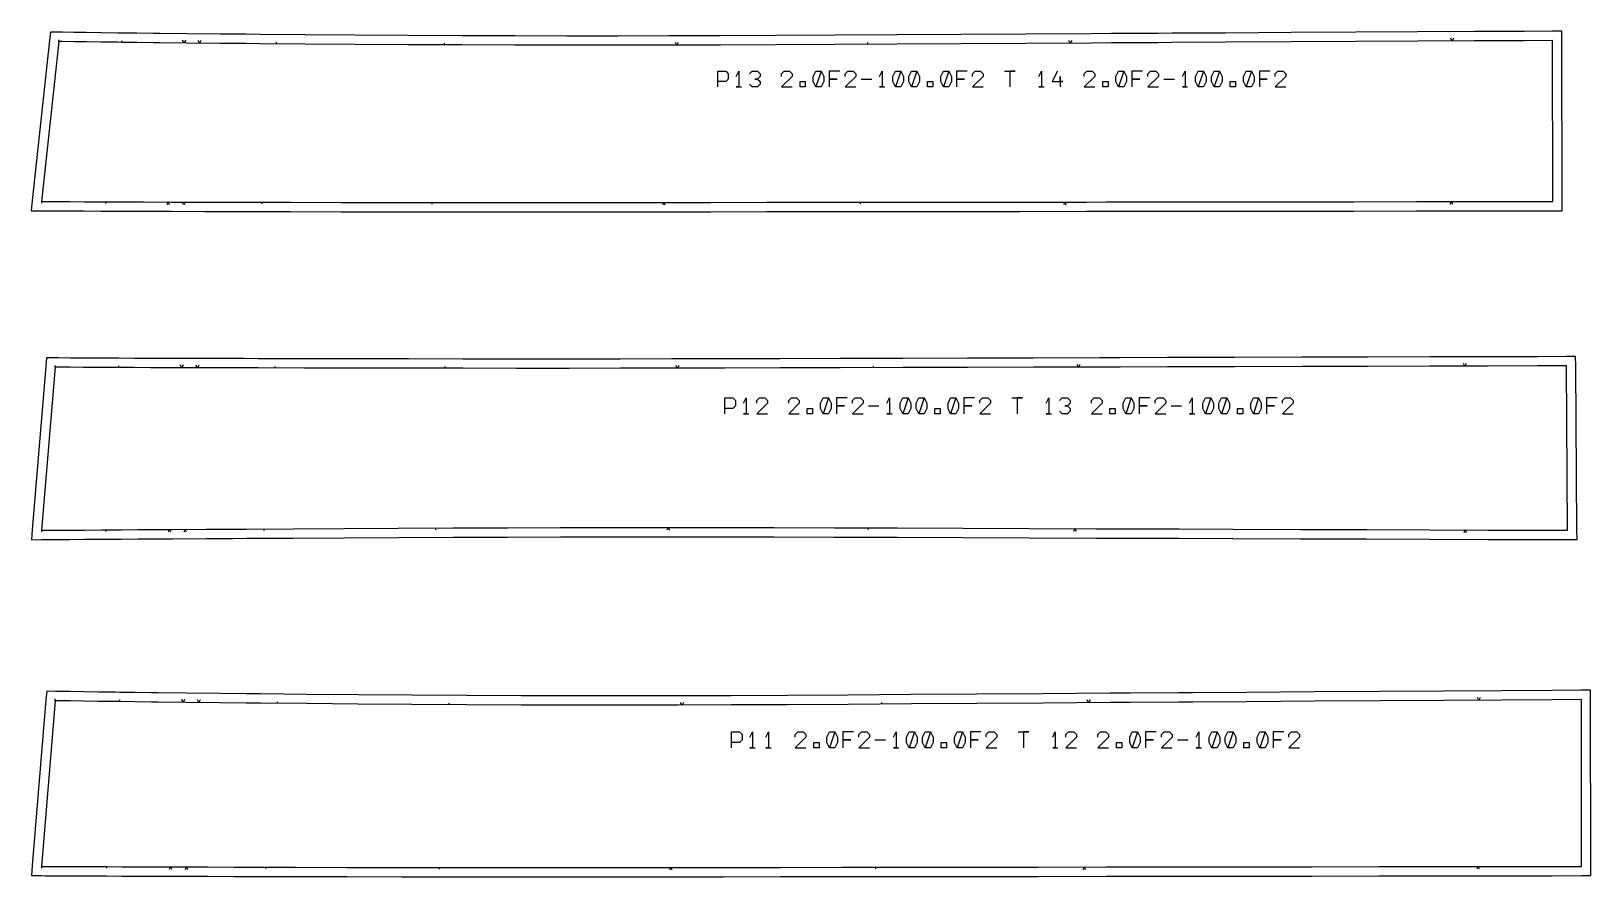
# Model space of a CAD drawing. Header units: metres. Extents: x -12 to 17699, y -154 to 17579.
# Drawn here: x 15973 to 17651, y 5727 to 6637 of the extents above; entities that cross this region are included whole.
import ezdxf

# ---------------------------------------------------------------- set-up
doc = ezdxf.new("R2010")
doc.units = ezdxf.units.M

msp = doc.modelspace()

# ---------------------------------------------------------------- linework, layer by layer
at = {"layer": 'Marge'}
for points in [[(15983.958, 6443.877), (15987.79, 6443.842), (16000.18, 6443.773), (16014.106, 6443.718), (16029.873, 6443.655), (16047.943, 6443.574), (16052.674, 6443.555), (16068.926, 6443.489), (16086.637, 6443.434), (16093.712, 6443.412), (16123.496, 6443.336), (16159.567, 6443.244), (16187.497, 6443.133), (16202.615, 6443.096), (16252.072, 6442.994), (16306.6, 6442.907), (16364.17, 6442.84), (16422.688, 6442.797), (16480.605, 6442.779), (16537.134, 6442.787), (16592.521, 6442.819), (16647.669, 6442.868), (16704.263, 6442.928), (16764.492, 6442.993), (16828.93, 6443.06), (16896.39, 6443.127), (16966.056, 6443.193), (17036.752, 6443.262), (17108.453, 6443.334), (17130.006, 6443.356), (17181.032, 6443.407), (17196.225, 6443.423), (17253.73, 6443.485), (17325.87, 6443.561), (17396.24, 6443.637), (17463.446, 6443.71), (17525.382, 6443.78), (17579.33, 6443.84), (17610.41, 6443.877), (17620.413, 6443.888), (17620.398, 6453.892), (17620.135, 6627.227), (17620.12, 6637.267), (17610.08, 6637.212), (17579.362, 6637.043), (17526.042, 6636.754), (17464.825, 6636.427), (17398.398, 6636.066), (17328.846, 6635.675), (17257.546, 6635.275), (17200.709, 6634.964), (17185.693, 6634.88), (17135.261, 6634.606), (17113.958, 6634.491), (17043.087, 6634.101), (16973.212, 6633.695), (16904.359, 6633.291), (16837.685, 6632.919), (16774.002, 6632.59), (16714.485, 6632.317), (16658.568, 6632.131), (16604.081, 6632.048), (16549.359, 6632.065), (16493.506, 6632.181), (16436.279, 6632.388), (16378.457, 6632.671), (16321.572, 6633.017), (16267.694, 6633.405), (16218.825, 6633.811), (16203.882, 6633.949), (16176.273, 6634.161), (16140.622, 6634.498), (16111.202, 6634.777), (16104.209, 6634.851), (16086.734, 6635.037), (16070.672, 6635.24), (16066.009, 6635.3), (16048.135, 6635.541), (16032.55, 6635.735), (16018.835, 6635.904), (16006.685, 6636.094), (16002.899, 6636.176), (15993.726, 6636.375), (15992.74, 6627.253), (15974.106, 6454.952), (15972.92, 6443.977)], [(15984.121, 6089.849), (15987.99, 6089.877), (16000.466, 6089.967), (16014.507, 6090.062), (16030.428, 6090.17), (16048.681, 6090.297), (16053.453, 6090.329), (16069.863, 6090.441), (16087.733, 6090.557), (16094.877, 6090.603), (16124.943, 6090.788), (16161.366, 6091.013), (16189.569, 6091.143), (16204.834, 6091.237), (16254.767, 6091.529), (16309.818, 6091.832), (16367.941, 6092.128), (16427.021, 6092.401), (16485.493, 6092.636), (16542.561, 6092.818), (16598.473, 6092.934), (16654.143, 6092.973), (16711.271, 6092.919), (16772.075, 6092.781), (16837.135, 6092.587), (16905.25, 6092.351), (16975.592, 6092.079), (17046.979, 6091.81), (17119.384, 6091.565), (17141.148, 6091.494), (17192.672, 6091.324), (17208.012, 6091.271), (17266.079, 6091.075), (17338.921, 6090.818), (17409.977, 6090.563), (17477.841, 6090.338), (17540.383, 6090.138), (17594.856, 6089.957), (17626.238, 6089.849), (17636.348, 6089.815), (17636.272, 6099.924), (17634.957, 6276.937), (17634.883, 6286.888), (17624.932, 6286.863), (17593.852, 6286.785), (17539.905, 6286.648), (17477.969, 6286.492), (17410.763, 6286.32), (17340.394, 6286.136), (17268.255, 6285.948), (17210.751, 6285.8), (17195.557, 6285.759), (17144.532, 6285.625), (17122.979, 6285.568), (17051.278, 6285.378), (16980.583, 6285.186), (16910.918, 6284.996), (16843.459, 6284.816), (16779.022, 6284.65), (16718.797, 6284.503), (16662.211, 6284.385), (16607.073, 6284.301), (16551.698, 6284.251), (16495.18, 6284.24), (16437.273, 6284.264), (16378.764, 6284.321), (16321.205, 6284.407), (16266.687, 6284.517), (16217.239, 6284.642), (16202.12, 6284.687), (16174.185, 6284.727), (16138.114, 6284.838), (16108.342, 6284.93), (16101.266, 6284.956), (16083.576, 6285.021), (16067.324, 6285.098), (16062.602, 6285.12), (16044.521, 6285.213), (16028.754, 6285.285), (16014.861, 6285.349), (16002.539, 6285.426), (15998.708, 6285.463), (15989.413, 6285.553), (15988.645, 6276.29), (15974.083, 6100.675), (15973.178, 6089.77)], [(15983.966, 5728.041), (15987.87, 5728.009), (16000.489, 5727.94), (16014.677, 5727.883), (16030.743, 5727.818), (16049.157, 5727.735), (16053.976, 5727.715), (16070.536, 5727.647), (16088.582, 5727.588), (16095.791, 5727.564), (16126.139, 5727.478), (16162.894, 5727.375), (16191.356, 5727.255), (16206.76, 5727.213), (16257.154, 5727.093), (16312.716, 5726.985), (16371.375, 5726.894), (16431.002, 5726.826), (16490.016, 5726.784), (16547.616, 5726.77), (16604.052, 5726.783), (16660.244, 5726.821), (16717.91, 5726.878), (16779.279, 5726.948), (16844.936, 5727.026), (16913.672, 5727.11), (16984.654, 5727.198), (17056.686, 5727.286), (17129.742, 5727.375), (17151.702, 5727.401), (17203.692, 5727.464), (17219.173, 5727.483), (17277.765, 5727.559), (17351.268, 5727.655), (17422.967, 5727.75), (17491.443, 5727.839), (17554.55, 5727.923), (17609.517, 5727.996), (17641.185, 5728.041), (17651.181, 5728.055), (17651.171, 5738.051), (17650.996, 5917.684), (17650.986, 5927.74), (17640.93, 5927.674), (17609.549, 5927.468), (17555.077, 5927.119), (17492.536, 5926.726), (17424.673, 5926.29), (17353.618, 5925.814), (17280.778, 5925.33), (17222.713, 5924.954), (17207.372, 5924.853), (17155.849, 5924.524), (17134.086, 5924.385), (17061.682, 5923.917), (16990.297, 5923.425), (16919.957, 5922.933), (16851.844, 5922.485), (16786.785, 5922.092), (16725.986, 5921.772), (16668.864, 5921.565), (16613.202, 5921.487), (16557.3, 5921.532), (16500.241, 5921.694), (16441.778, 5921.962), (16382.707, 5922.317), (16324.593, 5922.741), (16269.551, 5923.209), (16219.627, 5923.693), (16204.362, 5923.856), (16176.157, 5924.113), (16139.735, 5924.509), (16109.68, 5924.837), (16102.536, 5924.923), (16084.684, 5925.14), (16068.275, 5925.373), (16063.511, 5925.44), (16045.251, 5925.714), (16029.33, 5925.937), (16015.318, 5926.132), (16002.902, 5926.344), (15999.034, 5926.433), (15989.614, 5926.651), (15988.838, 5917.26), (15974.083, 5738.865), (15973.195, 5728.13)]]:
    msp.add_lwpolyline(points, close=True, dxfattribs=at)
at = {"layer": 'Patron'}
for points in [[(15984.048, 6453.876), (15987.88, 6453.842), (16000.236, 6453.773), (16014.146, 6453.718), (16029.913, 6453.655), (16047.988, 6453.574), (16052.714, 6453.555), (16068.966, 6453.489), (16086.667, 6453.434), (16093.743, 6453.412), (16123.521, 6453.336), (16159.592, 6453.243), (16187.537, 6453.133), (16202.64, 6453.096), (16252.093, 6452.994), (16306.616, 6452.907), (16364.181, 6452.84), (16422.695, 6452.797), (16480.608, 6452.779), (16537.132, 6452.787), (16592.515, 6452.819), (16647.66, 6452.868), (16704.252, 6452.928), (16764.481, 6452.993), (16828.919, 6453.06), (16896.38, 6453.127), (16966.046, 6453.193), (17036.742, 6453.262), (17108.443, 6453.334), (17129.996, 6453.356), (17181.021, 6453.407), (17196.215, 6453.423), (17253.72, 6453.485), (17325.86, 6453.561), (17396.229, 6453.637), (17463.435, 6453.71), (17525.371, 6453.78), (17579.318, 6453.84), (17610.398, 6453.877), (17610.135, 6627.212), (17579.416, 6627.043), (17526.096, 6626.754), (17464.879, 6626.428), (17398.454, 6626.067), (17328.903, 6625.675), (17257.601, 6625.275), (17200.765, 6624.964), (17185.748, 6624.881), (17135.315, 6624.607), (17114.013, 6624.491), (17043.145, 6624.101), (16973.271, 6623.695), (16904.414, 6623.291), (16837.737, 6622.919), (16774.048, 6622.59), (16714.518, 6622.317), (16658.583, 6622.131), (16604.078, 6622.048), (16549.339, 6622.065), (16493.47, 6622.181), (16436.23, 6622.388), (16378.396, 6622.671), (16321.5, 6623.018), (16267.61, 6623.405), (16218.733, 6623.812), (16203.806, 6623.95), (16176.178, 6624.162), (16140.527, 6624.498), (16111.095, 6624.777), (16104.102, 6624.852), (16086.607, 6625.038), (16070.545, 6625.241), (16065.874, 6625.3), (16048.01, 6625.541), (16032.427, 6625.735), (16018.679, 6625.906), (16006.468, 6626.096), (16002.682, 6626.178)], [(15984.048, 6099.849), (15987.918, 6099.877), (16000.394, 6099.967), (16014.439, 6100.062), (16030.36, 6100.17), (16048.612, 6100.296), (16053.384, 6100.329), (16069.795, 6100.441), (16087.668, 6100.556), (16094.813, 6100.603), (16124.882, 6100.788), (16161.305, 6101.013), (16189.523, 6101.143), (16204.773, 6101.236), (16254.708, 6101.529), (16309.763, 6101.832), (16367.89, 6102.128), (16426.975, 6102.401), (16485.453, 6102.636), (16542.529, 6102.818), (16598.452, 6102.934), (16654.136, 6102.973), (16711.281, 6102.919), (16772.098, 6102.78), (16837.165, 6102.587), (16905.285, 6102.351), (16975.631, 6102.079), (17047.017, 6101.81), (17119.417, 6101.565), (17141.181, 6101.493), (17192.705, 6101.324), (17208.047, 6101.271), (17266.112, 6101.075), (17338.957, 6100.817), (17410.013, 6100.563), (17477.875, 6100.338), (17540.415, 6100.138), (17594.889, 6099.957), (17626.273, 6099.849), (17624.957, 6276.863), (17593.877, 6276.785), (17539.93, 6276.648), (17477.994, 6276.492), (17410.789, 6276.32), (17340.42, 6276.136), (17268.281, 6275.948), (17210.777, 6275.8), (17195.584, 6275.759), (17144.558, 6275.625), (17123.006, 6275.568), (17051.305, 6275.378), (16980.61, 6275.186), (16910.945, 6274.996), (16843.484, 6274.816), (16779.047, 6274.65), (16718.818, 6274.503), (16662.226, 6274.385), (16607.082, 6274.301), (16551.7, 6274.251), (16495.176, 6274.24), (16437.263, 6274.264), (16378.749, 6274.321), (16321.185, 6274.407), (16266.662, 6274.517), (16217.209, 6274.642), (16202.106, 6274.687), (16174.155, 6274.727), (16138.083, 6274.838), (16108.305, 6274.93), (16101.23, 6274.956), (16083.528, 6275.021), (16067.277, 6275.098), (16062.55, 6275.12), (16044.475, 6275.213), (16028.708, 6275.286), (16014.798, 6275.349), (16002.442, 6275.426), (15998.611, 6275.463)], [(15984.048, 5738.041), (15987.953, 5738.008), (16000.543, 5737.94), (16014.717, 5737.883), (16030.783, 5737.818), (16049.202, 5737.735), (16054.017, 5737.715), (16070.578, 5737.647), (16088.615, 5737.588), (16095.824, 5737.564), (16126.167, 5737.478), (16162.923, 5737.375), (16191.398, 5737.255), (16206.787, 5737.213), (16257.178, 5737.093), (16312.735, 5736.985), (16371.391, 5736.894), (16431.014, 5736.826), (16490.023, 5736.784), (16547.618, 5736.77), (16604.049, 5736.783), (16660.237, 5736.821), (16717.9, 5736.878), (16779.267, 5736.948), (16844.924, 5737.026), (16913.66, 5737.11), (16984.642, 5737.198), (17056.674, 5737.286), (17129.73, 5737.375), (17151.69, 5737.401), (17203.68, 5737.464), (17219.161, 5737.483), (17277.752, 5737.559), (17351.255, 5737.655), (17422.954, 5737.75), (17491.43, 5737.839), (17554.537, 5737.923), (17609.504, 5737.996), (17641.171, 5738.041), (17640.996, 5917.674), (17609.613, 5917.468), (17555.14, 5917.119), (17492.6, 5916.726), (17424.74, 5916.29), (17353.685, 5915.814), (17280.842, 5915.33), (17222.778, 5914.954), (17207.436, 5914.853), (17155.913, 5914.525), (17134.151, 5914.386), (17061.751, 5913.917), (16990.367, 5913.425), (16920.023, 5912.933), (16851.904, 5912.486), (16786.838, 5912.092), (16726.022, 5911.772), (16668.877, 5911.565), (16613.194, 5911.487), (16557.271, 5911.532), (16500.195, 5911.695), (16441.718, 5911.963), (16382.633, 5912.317), (16324.508, 5912.742), (16269.454, 5913.209), (16219.52, 5913.694), (16204.271, 5913.856), (16176.048, 5914.113), (16139.626, 5914.51), (16109.559, 5914.837), (16102.415, 5914.924), (16084.542, 5915.141), (16068.133, 5915.374), (16063.361, 5915.441), (16045.111, 5915.715), (16029.191, 5915.938), (16015.147, 5916.133), (16002.672, 5916.347), (15998.804, 5916.436)]]:
    msp.add_lwpolyline(points, close=True, dxfattribs=at)
at = {"layer": 'Repers points'}
for p, q in [((16002.682, 6626.178), (16002.721, 6627.978)), ((16070.542, 6625.241), (16070.565, 6627.041)), ((16236.92, 6623.661), (16236.935, 6625.461)), ((16417.643, 6622.479), (16417.652, 6624.279)), ((16873.144, 6623.117), (16873.134, 6624.917)), ((15984.048, 6453.876), (15984.032, 6452.076)), ((16052.716, 6453.555), (16052.708, 6451.755)), ((16221.064, 6453.058), (16221.06, 6451.258)), ((16403.923, 6452.81), (16403.922, 6451.01)), ((16864.802, 6453.095), (16864.804, 6451.295)), ((15998.611, 6275.463), (15998.628, 6277.263)), ((16067.278, 6275.098), (16067.286, 6276.898)), ((16879.363, 6274.912), (16879.359, 6276.712)), ((16235.626, 6274.596), (16235.631, 6276.396)), ((16418.485, 6274.282), (16418.487, 6276.082)), ((15984.048, 6099.849), (15984.062, 6098.049)), ((16053.388, 6100.329), (16053.4, 6098.529)), ((16223.383, 6101.345), (16223.394, 6099.545)), ((16408.031, 6102.313), (16408.04, 6100.513)), ((16873.425, 6102.461), (16873.418, 6100.661)), ((15998.804, 5916.436), (15998.845, 5918.236)), ((16068.136, 5915.373), (16068.162, 5917.173)), ((16238.124, 5913.513), (16238.142, 5915.313)), ((16422.77, 5912.076), (16422.78, 5913.876)), ((16888.16, 5912.724), (16888.148, 5914.524)), ((15984.048, 5738.041), (15984.034, 5736.241)), ((16054.023, 5737.715), (16054.016, 5735.915)), ((16225.575, 5737.168), (16225.571, 5735.368)), ((16411.912, 5736.848), (16411.91, 5735.048)), ((16881.541, 5737.071), (16881.543, 5735.271))]:
    msp.add_line(p, q, dxfattribs=at)
at = {"layer": 'Repers suspente'}
for p, q in [((17502.012, 6626.626), (17500.496, 6629.618)), ((17503.496, 6629.634), (17502.012, 6626.626)), ((16137.364, 6624.528), (16135.892, 6627.543)), ((16138.892, 6627.514), (16137.364, 6624.528)), ((16153.978, 6624.371), (16152.506, 6627.385)), ((16155.506, 6627.357), (16153.978, 6624.371)), ((16667.667, 6622.161), (16666.157, 6625.156)), ((16669.157, 6625.166), (16667.667, 6622.161)), ((17091.083, 6624.365), (17089.567, 6627.356)), ((17092.567, 6627.373), (17091.083, 6624.365)), ((16120.329, 6453.344), (16118.822, 6450.348)), ((16121.822, 6450.34), (16120.329, 6453.344)), ((16137.14, 6453.301), (16135.632, 6450.305)), ((16138.632, 6450.297), (16137.14, 6453.301)), ((16653.613, 6452.874), (16652.116, 6449.873)), ((16655.116, 6449.876), (16653.613, 6452.874)), ((17085.316, 6453.311), (17083.819, 6450.309)), ((17086.819, 6450.312), (17085.316, 6453.311)), ((17501.1, 6453.752), (17499.603, 6450.751)), ((17502.603, 6450.754), (17501.1, 6453.752)), ((16134.892, 6274.848), (16133.401, 6277.853)), ((16136.401, 6277.844), (16134.892, 6274.848)), ((16151.702, 6274.796), (16150.211, 6277.801)), ((16153.211, 6277.792), (16151.702, 6274.796)), ((16668.175, 6274.397), (16666.668, 6277.394)), ((16669.668, 6277.401), (16668.175, 6274.397)), ((17099.877, 6275.507), (17098.369, 6278.503)), ((17101.369, 6278.511), (17099.877, 6275.507)), ((17515.659, 6276.587), (17514.152, 6279.583)), ((17517.152, 6279.591), (17515.659, 6276.587)), ((16121.663, 6100.768), (16120.181, 6097.759)), ((16123.181, 6097.778), (16121.663, 6100.768)), ((16138.638, 6100.873), (16137.157, 6097.864)), ((16140.156, 6097.882), (16138.638, 6100.873)), ((16658.508, 6102.969), (16657.005, 6099.97)), ((16660.005, 6099.967), (16658.508, 6102.969)), ((17096.098, 6101.644), (17094.588, 6098.649)), ((17097.588, 6098.639), (17096.098, 6101.644)), ((17515.953, 6100.216), (17514.444, 6097.221)), ((17517.444, 6097.211), (17515.953, 6100.216)), ((16136.408, 5914.545), (16134.94, 5917.561)), ((16137.94, 5917.528), (16136.408, 5914.545)), ((16153.382, 5914.36), (16151.915, 5917.376)), ((16154.915, 5917.343), (16153.382, 5914.36)), ((16673.246, 5911.581), (16671.735, 5914.575)), ((16674.735, 5914.586), (16673.246, 5911.581)), ((17110.83, 5914.235), (17109.31, 5917.225)), ((17112.31, 5917.244), (17110.83, 5914.235)), ((17530.679, 5916.965), (17529.16, 5919.956)), ((17532.16, 5919.975), (17530.679, 5916.965)), ((16122.924, 5737.487), (16121.415, 5734.492)), ((16124.415, 5734.483), (16122.924, 5737.487)), ((16140.054, 5737.439), (16138.546, 5734.443)), ((16141.546, 5734.435), (16140.054, 5737.439)), ((16661.324, 5736.822), (16659.827, 5733.82)), ((16662.827, 5733.823), (16661.324, 5736.822)), ((17106.236, 5737.346), (17104.74, 5734.344)), ((17107.74, 5734.348), (17106.236, 5737.346)), ((17529.905, 5737.89), (17528.409, 5734.888)), ((17531.409, 5734.892), (17529.905, 5737.89))]:
    msp.add_line(p, q, dxfattribs=at)
at = {"layer": 'Text'}
for p, q in [((16711.654, 6577.19), (16711.654, 6594.333)), ((16711.654, 6594.333), (16720.226, 6594.333)), ((16720.226, 6582.904), (16711.654, 6582.904)), ((16720.226, 6594.333), (16723.083, 6591.476)), ((16723.083, 6585.761), (16720.226, 6582.904)), ((16723.083, 6591.476), (16723.083, 6585.761)), ((16731.654, 6588.618), (16734.511, 6594.333)), ((16734.511, 6594.333), (16734.511, 6577.19)), ((16745.94, 6591.476), (16748.797, 6594.333)), ((16748.797, 6577.19), (16745.94, 6580.047)), ((16748.797, 6594.333), (16754.511, 6594.333)), ((16754.511, 6585.761), (16751.654, 6585.761)), ((16751.654, 6585.761), (16754.511, 6585.761)), ((16754.511, 6594.333), (16757.369, 6591.476)), ((16757.369, 6588.618), (16754.511, 6585.761)), ((16754.511, 6585.761), (16757.369, 6582.904)), ((16757.369, 6580.047), (16754.511, 6577.19)), ((16757.369, 6591.476), (16757.369, 6588.618)), ((16757.369, 6582.904), (16757.369, 6580.047)), ((16780.226, 6591.476), (16783.083, 6594.333)), ((16780.226, 6588.618), (16780.226, 6591.476)), ((16791.654, 6588.618), (16780.226, 6577.19)), ((16783.083, 6594.333), (16788.797, 6594.333)), ((16788.797, 6594.333), (16791.654, 6591.476)), ((16791.654, 6591.476), (16791.654, 6588.618)), ((16800.226, 6582.904), (16805.94, 6582.904)), ((16800.226, 6577.19), (16800.226, 6582.904)), ((16805.94, 6582.904), (16805.94, 6577.19)), ((16814.511, 6588.618), (16817.369, 6594.333)), ((16814.511, 6582.904), (16814.511, 6588.618)), ((16817.369, 6577.19), (16814.511, 6582.904)), ((16817.369, 6594.333), (16823.083, 6594.333)), ((16823.083, 6594.333), (16817.369, 6577.19)), ((16823.083, 6594.333), (16825.94, 6588.618)), ((16825.94, 6582.904), (16823.083, 6577.19)), ((16825.94, 6588.618), (16825.94, 6582.904)), ((16843.083, 6594.333), (16831.654, 6594.333)), ((16831.654, 6594.333), (16831.654, 6585.761)), ((16831.654, 6585.761), (16840.226, 6585.761)), ((16840.226, 6585.761), (16831.654, 6585.761)), ((16831.654, 6585.761), (16831.654, 6577.19)), ((16848.797, 6591.476), (16851.654, 6594.333)), ((16848.797, 6588.618), (16848.797, 6591.476)), ((16860.226, 6588.618), (16848.797, 6577.19)), ((16851.654, 6594.333), (16857.369, 6594.333)), ((16857.369, 6594.333), (16860.226, 6591.476)), ((16860.226, 6591.476), (16860.226, 6588.618)), ((16865.94, 6585.761), (16877.369, 6585.761)), ((16885.94, 6588.618), (16888.797, 6594.333)), ((16888.797, 6594.333), (16888.797, 6577.19)), ((16900.226, 6588.618), (16903.083, 6594.333)), ((16900.226, 6582.904), (16900.226, 6588.618)), ((16903.083, 6577.19), (16900.226, 6582.904)), ((16903.083, 6594.333), (16908.797, 6594.333)), ((16908.797, 6594.333), (16903.083, 6577.19)), ((16908.797, 6594.333), (16911.654, 6588.618)), ((16911.654, 6582.904), (16908.797, 6577.19)), ((16911.654, 6588.618), (16911.654, 6582.904)), ((16917.369, 6588.618), (16920.226, 6594.333)), ((16917.369, 6582.904), (16917.369, 6588.618)), ((16920.226, 6577.19), (16917.369, 6582.904)), ((16920.226, 6594.333), (16925.94, 6594.333)), ((16925.94, 6594.333), (16920.226, 6577.19)), ((16925.94, 6594.333), (16928.797, 6588.618)), ((16928.797, 6582.904), (16925.94, 6577.19)), ((16928.797, 6588.618), (16928.797, 6582.904)), ((16937.369, 6582.904), (16943.083, 6582.904)), ((16937.369, 6577.19), (16937.369, 6582.904)), ((16943.083, 6582.904), (16943.083, 6577.19)), ((16951.654, 6588.618), (16954.511, 6594.333)), ((16951.654, 6582.904), (16951.654, 6588.618)), ((16954.511, 6577.19), (16951.654, 6582.904)), ((16954.511, 6594.333), (16960.226, 6594.333)), ((16960.226, 6594.333), (16954.511, 6577.19)), ((16960.226, 6594.333), (16963.083, 6588.618)), ((16963.083, 6582.904), (16960.226, 6577.19)), ((16963.083, 6588.618), (16963.083, 6582.904)), ((16980.226, 6594.333), (16968.797, 6594.333)), ((16968.797, 6594.333), (16968.797, 6585.761)), ((16968.797, 6585.761), (16977.369, 6585.761)), ((16977.369, 6585.761), (16968.797, 6585.761)), ((16968.797, 6585.761), (16968.797, 6577.19)), ((16985.94, 6591.476), (16988.797, 6594.333)), ((16985.94, 6588.618), (16985.94, 6591.476)), ((16997.369, 6588.618), (16985.94, 6577.19)), ((16988.797, 6594.333), (16994.511, 6594.333)), ((16994.511, 6594.333), (16997.369, 6591.476)), ((16997.369, 6591.476), (16997.369, 6588.618)), ((17020.226, 6594.333), (17031.654, 6594.333)), ((17031.654, 6594.333), (17025.94, 6594.333)), ((17025.94, 6594.333), (17025.94, 6577.19)), ((17057.369, 6588.618), (17060.226, 6594.333)), ((17060.226, 6594.333), (17060.226, 6577.19)), ((17077.369, 6594.333), (17071.654, 6582.904)), ((17071.654, 6582.904), (17083.083, 6582.904)), ((17080.226, 6582.904), (17080.226, 6588.618)), ((17080.226, 6588.618), (17080.226, 6577.19)), ((17083.083, 6582.904), (17080.226, 6582.904)), ((17105.94, 6591.476), (17108.797, 6594.333)), ((17105.94, 6588.618), (17105.94, 6591.476)), ((17117.369, 6588.618), (17105.94, 6577.19)), ((17108.797, 6594.333), (17114.511, 6594.333)), ((17114.511, 6594.333), (17117.369, 6591.476)), ((17117.369, 6591.476), (17117.369, 6588.618)), ((17125.94, 6582.904), (17131.654, 6582.904)), ((17125.94, 6577.19), (17125.94, 6582.904)), ((17131.654, 6582.904), (17131.654, 6577.19)), ((17140.226, 6588.618), (17143.083, 6594.333)), ((17140.226, 6582.904), (17140.226, 6588.618)), ((17143.083, 6577.19), (17140.226, 6582.904)), ((17143.083, 6594.333), (17148.797, 6594.333)), ((17148.797, 6594.333), (17143.083, 6577.19)), ((17148.797, 6594.333), (17151.654, 6588.618)), ((17151.654, 6582.904), (17148.797, 6577.19)), ((17151.654, 6588.618), (17151.654, 6582.904)), ((17168.797, 6594.333), (17157.369, 6594.333)), ((17157.369, 6594.333), (17157.369, 6585.761)), ((17157.369, 6585.761), (17165.94, 6585.761)), ((17165.94, 6585.761), (17157.369, 6585.761)), ((17157.369, 6585.761), (17157.369, 6577.19)), ((17174.511, 6591.476), (17177.369, 6594.333)), ((17174.511, 6588.618), (17174.511, 6591.476)), ((17185.94, 6588.618), (17174.511, 6577.19)), ((17177.369, 6594.333), (17183.083, 6594.333)), ((17183.083, 6594.333), (17185.94, 6591.476)), ((17185.94, 6591.476), (17185.94, 6588.618)), ((17191.654, 6585.761), (17203.083, 6585.761)), ((17211.654, 6588.618), (17214.511, 6594.333)), ((17214.511, 6594.333), (17214.511, 6577.19)), ((17225.94, 6588.618), (17228.797, 6594.333)), ((17225.94, 6582.904), (17225.94, 6588.618)), ((17228.797, 6577.19), (17225.94, 6582.904)), ((17228.797, 6594.333), (17234.511, 6594.333)), ((17234.511, 6594.333), (17228.797, 6577.19)), ((17234.511, 6594.333), (17237.369, 6588.618)), ((17237.369, 6582.904), (17234.511, 6577.19)), ((17237.369, 6588.618), (17237.369, 6582.904)), ((17243.083, 6588.618), (17245.94, 6594.333)), ((17243.083, 6582.904), (17243.083, 6588.618)), ((17245.94, 6577.19), (17243.083, 6582.904)), ((17245.94, 6594.333), (17251.654, 6594.333)), ((17251.654, 6594.333), (17245.94, 6577.19)), ((17251.654, 6594.333), (17254.511, 6588.618)), ((17254.511, 6582.904), (17251.654, 6577.19)), ((17254.511, 6588.618), (17254.511, 6582.904)), ((17263.083, 6582.904), (17268.797, 6582.904)), ((17263.083, 6577.19), (17263.083, 6582.904)), ((17268.797, 6582.904), (17268.797, 6577.19)), ((17277.369, 6588.618), (17280.226, 6594.333)), ((17277.369, 6582.904), (17277.369, 6588.618)), ((17280.226, 6577.19), (17277.369, 6582.904)), ((17280.226, 6594.333), (17285.94, 6594.333)), ((17285.94, 6594.333), (17280.226, 6577.19)), ((17285.94, 6594.333), (17288.797, 6588.618)), ((17288.797, 6582.904), (17285.94, 6577.19)), ((17288.797, 6588.618), (17288.797, 6582.904)), ((17305.94, 6594.333), (17294.511, 6594.333)), ((17294.511, 6594.333), (17294.511, 6585.761)), ((17294.511, 6585.761), (17303.083, 6585.761)), ((17303.083, 6585.761), (17294.511, 6585.761)), ((17294.511, 6585.761), (17294.511, 6577.19)), ((17311.654, 6591.476), (17314.511, 6594.333)), ((17311.654, 6588.618), (17311.654, 6591.476)), ((17323.083, 6588.618), (17311.654, 6577.19)), ((17314.511, 6594.333), (17320.226, 6594.333)), ((17320.226, 6594.333), (17323.083, 6591.476)), ((17323.083, 6591.476), (17323.083, 6588.618)), ((16734.511, 6577.19), (16731.654, 6577.19)), ((16731.654, 6577.19), (16737.369, 6577.19)), ((16754.511, 6577.19), (16748.797, 6577.19)), ((16780.226, 6577.19), (16791.654, 6577.19)), ((16805.94, 6577.19), (16800.226, 6577.19)), ((16823.083, 6577.19), (16817.369, 6577.19)), ((16848.797, 6577.19), (16860.226, 6577.19)), ((16888.797, 6577.19), (16885.94, 6577.19)), ((16885.94, 6577.19), (16891.654, 6577.19)), ((16908.797, 6577.19), (16903.083, 6577.19)), ((16925.94, 6577.19), (16920.226, 6577.19)), ((16943.083, 6577.19), (16937.369, 6577.19)), ((16960.226, 6577.19), (16954.511, 6577.19)), ((16985.94, 6577.19), (16997.369, 6577.19)), ((17060.226, 6577.19), (17057.369, 6577.19)), ((17057.369, 6577.19), (17063.083, 6577.19)), ((17105.94, 6577.19), (17117.369, 6577.19)), ((17131.654, 6577.19), (17125.94, 6577.19)), ((17148.797, 6577.19), (17143.083, 6577.19)), ((17174.511, 6577.19), (17185.94, 6577.19)), ((17214.511, 6577.19), (17211.654, 6577.19)), ((17211.654, 6577.19), (17217.369, 6577.19)), ((17234.511, 6577.19), (17228.797, 6577.19)), ((17251.654, 6577.19), (17245.94, 6577.19)), ((17268.797, 6577.19), (17263.083, 6577.19)), ((17285.94, 6577.19), (17280.226, 6577.19)), ((17311.654, 6577.19), (17323.083, 6577.19)), ((16719.477, 6225.426), (16719.477, 6242.569)), ((16719.477, 6242.569), (16728.048, 6242.569)), ((16728.048, 6231.141), (16719.477, 6231.141)), ((16728.048, 6242.569), (16730.905, 6239.712)), ((16730.905, 6233.998), (16728.048, 6231.141)), ((16730.905, 6239.712), (16730.905, 6233.998)), ((16739.477, 6236.855), (16742.334, 6242.569)), ((16742.334, 6242.569), (16742.334, 6225.426)), ((16753.763, 6239.712), (16756.62, 6242.569)), ((16753.763, 6236.855), (16753.763, 6239.712)), ((16765.191, 6236.855), (16753.763, 6225.426)), ((16756.62, 6242.569), (16762.334, 6242.569)), ((16762.334, 6242.569), (16765.191, 6239.712)), ((16765.191, 6239.712), (16765.191, 6236.855)), ((16788.048, 6239.712), (16790.905, 6242.569)), ((16788.048, 6236.855), (16788.048, 6239.712)), ((16799.477, 6236.855), (16788.048, 6225.426)), ((16790.905, 6242.569), (16796.62, 6242.569)), ((16796.62, 6242.569), (16799.477, 6239.712)), ((16799.477, 6239.712), (16799.477, 6236.855)), ((16808.048, 6231.141), (16813.763, 6231.141)), ((16808.048, 6225.426), (16808.048, 6231.141)), ((16813.763, 6231.141), (16813.763, 6225.426)), ((16822.334, 6236.855), (16825.191, 6242.569)), ((16822.334, 6231.141), (16822.334, 6236.855)), ((16825.191, 6225.426), (16822.334, 6231.141)), ((16825.191, 6242.569), (16830.905, 6242.569)), ((16830.905, 6242.569), (16825.191, 6225.426)), ((16830.905, 6242.569), (16833.763, 6236.855)), ((16833.763, 6231.141), (16830.905, 6225.426)), ((16833.763, 6236.855), (16833.763, 6231.141)), ((16850.905, 6242.569), (16839.477, 6242.569)), ((16839.477, 6242.569), (16839.477, 6233.998)), ((16839.477, 6233.998), (16848.048, 6233.998)), ((16848.048, 6233.998), (16839.477, 6233.998)), ((16839.477, 6233.998), (16839.477, 6225.426)), ((16856.62, 6239.712), (16859.477, 6242.569)), ((16856.62, 6236.855), (16856.62, 6239.712)), ((16868.048, 6236.855), (16856.62, 6225.426)), ((16859.477, 6242.569), (16865.191, 6242.569)), ((16865.191, 6242.569), (16868.048, 6239.712)), ((16868.048, 6239.712), (16868.048, 6236.855)), ((16873.763, 6233.998), (16885.191, 6233.998)), ((16893.763, 6236.855), (16896.62, 6242.569)), ((16896.62, 6242.569), (16896.62, 6225.426)), ((16908.048, 6236.855), (16910.905, 6242.569)), ((16908.048, 6231.141), (16908.048, 6236.855)), ((16910.905, 6225.426), (16908.048, 6231.141)), ((16910.905, 6242.569), (16916.62, 6242.569)), ((16916.62, 6242.569), (16910.905, 6225.426)), ((16916.62, 6242.569), (16919.477, 6236.855)), ((16919.477, 6231.141), (16916.62, 6225.426)), ((16919.477, 6236.855), (16919.477, 6231.141)), ((16925.191, 6236.855), (16928.048, 6242.569)), ((16925.191, 6231.141), (16925.191, 6236.855)), ((16928.048, 6225.426), (16925.191, 6231.141)), ((16928.048, 6242.569), (16933.763, 6242.569)), ((16933.763, 6242.569), (16928.048, 6225.426)), ((16933.763, 6242.569), (16936.62, 6236.855)), ((16936.62, 6231.141), (16933.763, 6225.426)), ((16936.62, 6236.855), (16936.62, 6231.141)), ((16945.191, 6231.141), (16950.905, 6231.141)), ((16945.191, 6225.426), (16945.191, 6231.141)), ((16950.905, 6231.141), (16950.905, 6225.426)), ((16959.477, 6236.855), (16962.334, 6242.569)), ((16959.477, 6231.141), (16959.477, 6236.855)), ((16962.334, 6225.426), (16959.477, 6231.141)), ((16962.334, 6242.569), (16968.048, 6242.569)), ((16968.048, 6242.569), (16962.334, 6225.426)), ((16968.048, 6242.569), (16970.905, 6236.855)), ((16970.905, 6231.141), (16968.048, 6225.426)), ((16970.905, 6236.855), (16970.905, 6231.141)), ((16988.048, 6242.569), (16976.62, 6242.569)), ((16976.62, 6242.569), (16976.62, 6233.998)), ((16976.62, 6233.998), (16985.191, 6233.998)), ((16985.191, 6233.998), (16976.62, 6233.998)), ((16976.62, 6233.998), (16976.62, 6225.426)), ((16993.763, 6239.712), (16996.62, 6242.569)), ((16993.763, 6236.855), (16993.763, 6239.712)), ((17005.191, 6236.855), (16993.763, 6225.426)), ((16996.62, 6242.569), (17002.334, 6242.569)), ((17002.334, 6242.569), (17005.191, 6239.712)), ((17005.191, 6239.712), (17005.191, 6236.855)), ((17028.048, 6242.569), (17039.477, 6242.569)), ((17039.477, 6242.569), (17033.763, 6242.569)), ((17033.763, 6242.569), (17033.763, 6225.426)), ((17065.191, 6236.855), (17068.048, 6242.569)), ((17068.048, 6242.569), (17068.048, 6225.426)), ((17079.477, 6239.712), (17082.334, 6242.569)), ((17082.334, 6225.426), (17079.477, 6228.283)), ((17082.334, 6242.569), (17088.048, 6242.569)), ((17088.048, 6233.998), (17085.191, 6233.998)), ((17085.191, 6233.998), (17088.048, 6233.998)), ((17088.048, 6242.569), (17090.905, 6239.712)), ((17090.905, 6236.855), (17088.048, 6233.998)), ((17088.048, 6233.998), (17090.905, 6231.141)), ((17090.905, 6228.283), (17088.048, 6225.426)), ((17090.905, 6239.712), (17090.905, 6236.855)), ((17090.905, 6231.141), (17090.905, 6228.283)), ((17113.763, 6239.712), (17116.62, 6242.569)), ((17113.763, 6236.855), (17113.763, 6239.712)), ((17125.191, 6236.855), (17113.763, 6225.426)), ((17116.62, 6242.569), (17122.334, 6242.569)), ((17122.334, 6242.569), (17125.191, 6239.712)), ((17125.191, 6239.712), (17125.191, 6236.855)), ((17133.763, 6231.141), (17139.477, 6231.141)), ((17133.763, 6225.426), (17133.763, 6231.141)), ((17139.477, 6231.141), (17139.477, 6225.426)), ((17148.048, 6236.855), (17150.905, 6242.569)), ((17148.048, 6231.141), (17148.048, 6236.855)), ((17150.905, 6225.426), (17148.048, 6231.141)), ((17150.905, 6242.569), (17156.62, 6242.569)), ((17156.62, 6242.569), (17150.905, 6225.426)), ((17156.62, 6242.569), (17159.477, 6236.855)), ((17159.477, 6231.141), (17156.62, 6225.426)), ((17159.477, 6236.855), (17159.477, 6231.141)), ((17176.62, 6242.569), (17165.191, 6242.569)), ((17165.191, 6242.569), (17165.191, 6233.998)), ((17165.191, 6233.998), (17173.763, 6233.998)), ((17173.763, 6233.998), (17165.191, 6233.998)), ((17165.191, 6233.998), (17165.191, 6225.426)), ((17182.334, 6239.712), (17185.191, 6242.569)), ((17182.334, 6236.855), (17182.334, 6239.712)), ((17193.763, 6236.855), (17182.334, 6225.426)), ((17185.191, 6242.569), (17190.905, 6242.569)), ((17190.905, 6242.569), (17193.763, 6239.712)), ((17193.763, 6239.712), (17193.763, 6236.855)), ((17199.477, 6233.998), (17210.905, 6233.998)), ((17219.477, 6236.855), (17222.334, 6242.569)), ((17222.334, 6242.569), (17222.334, 6225.426)), ((17233.763, 6236.855), (17236.62, 6242.569)), ((17233.763, 6231.141), (17233.763, 6236.855)), ((17236.62, 6225.426), (17233.763, 6231.141)), ((17236.62, 6242.569), (17242.334, 6242.569)), ((17242.334, 6242.569), (17236.62, 6225.426)), ((17242.334, 6242.569), (17245.191, 6236.855)), ((17245.191, 6231.141), (17242.334, 6225.426)), ((17245.191, 6236.855), (17245.191, 6231.141)), ((17250.905, 6236.855), (17253.763, 6242.569)), ((17250.905, 6231.141), (17250.905, 6236.855)), ((17253.763, 6225.426), (17250.905, 6231.141)), ((17253.763, 6242.569), (17259.477, 6242.569)), ((17259.477, 6242.569), (17253.763, 6225.426)), ((17259.477, 6242.569), (17262.334, 6236.855)), ((17262.334, 6231.141), (17259.477, 6225.426)), ((17262.334, 6236.855), (17262.334, 6231.141)), ((17270.905, 6231.141), (17276.62, 6231.141)), ((17270.905, 6225.426), (17270.905, 6231.141)), ((17276.62, 6231.141), (17276.62, 6225.426)), ((17285.191, 6236.855), (17288.048, 6242.569)), ((17285.191, 6231.141), (17285.191, 6236.855)), ((17288.048, 6225.426), (17285.191, 6231.141)), ((17288.048, 6242.569), (17293.763, 6242.569)), ((17293.763, 6242.569), (17288.048, 6225.426)), ((17293.763, 6242.569), (17296.62, 6236.855)), ((17296.62, 6231.141), (17293.763, 6225.426)), ((17296.62, 6236.855), (17296.62, 6231.141)), ((17313.763, 6242.569), (17302.334, 6242.569)), ((17302.334, 6242.569), (17302.334, 6233.998)), ((17302.334, 6233.998), (17310.905, 6233.998)), ((17310.905, 6233.998), (17302.334, 6233.998)), ((17302.334, 6233.998), (17302.334, 6225.426)), ((17319.477, 6239.712), (17322.334, 6242.569)), ((17319.477, 6236.855), (17319.477, 6239.712)), ((17330.905, 6236.855), (17319.477, 6225.426)), ((17322.334, 6242.569), (17328.048, 6242.569)), ((17328.048, 6242.569), (17330.905, 6239.712)), ((17330.905, 6239.712), (17330.905, 6236.855)), ((16742.334, 6225.426), (16739.477, 6225.426)), ((16739.477, 6225.426), (16745.191, 6225.426)), ((16753.763, 6225.426), (16765.191, 6225.426)), ((16788.048, 6225.426), (16799.477, 6225.426)), ((16813.763, 6225.426), (16808.048, 6225.426)), ((16830.905, 6225.426), (16825.191, 6225.426)), ((16856.62, 6225.426), (16868.048, 6225.426)), ((16896.62, 6225.426), (16893.763, 6225.426)), ((16893.763, 6225.426), (16899.477, 6225.426)), ((16916.62, 6225.426), (16910.905, 6225.426)), ((16933.763, 6225.426), (16928.048, 6225.426)), ((16950.905, 6225.426), (16945.191, 6225.426)), ((16968.048, 6225.426), (16962.334, 6225.426)), ((16993.763, 6225.426), (17005.191, 6225.426)), ((17068.048, 6225.426), (17065.191, 6225.426)), ((17065.191, 6225.426), (17070.905, 6225.426)), ((17088.048, 6225.426), (17082.334, 6225.426)), ((17113.763, 6225.426), (17125.191, 6225.426)), ((17139.477, 6225.426), (17133.763, 6225.426)), ((17156.62, 6225.426), (17150.905, 6225.426)), ((17182.334, 6225.426), (17193.763, 6225.426)), ((17222.334, 6225.426), (17219.477, 6225.426)), ((17219.477, 6225.426), (17225.191, 6225.426)), ((17242.334, 6225.426), (17236.62, 6225.426)), ((17259.477, 6225.426), (17253.763, 6225.426)), ((17276.62, 6225.426), (17270.905, 6225.426)), ((17293.763, 6225.426), (17288.048, 6225.426)), ((17319.477, 6225.426), (17330.905, 6225.426)), ((16726.394, 5865.589), (16726.394, 5882.732)), ((16726.394, 5882.732), (16734.966, 5882.732)), ((16734.966, 5882.732), (16737.823, 5879.875)), ((16737.823, 5874.16), (16734.966, 5871.303)), ((16737.823, 5879.875), (16737.823, 5874.16)), ((16746.394, 5877.017), (16749.252, 5882.732)), ((16749.252, 5882.732), (16749.252, 5865.589)), ((16763.537, 5877.017), (16766.394, 5882.732)), ((16766.394, 5882.732), (16766.394, 5865.589)), ((16794.966, 5879.875), (16797.823, 5882.732)), ((16794.966, 5877.017), (16794.966, 5879.875)), ((16806.394, 5877.017), (16794.966, 5865.589)), ((16797.823, 5882.732), (16803.537, 5882.732)), ((16803.537, 5882.732), (16806.394, 5879.875)), ((16806.394, 5879.875), (16806.394, 5877.017)), ((16829.252, 5877.017), (16832.109, 5882.732)), ((16829.252, 5871.303), (16829.252, 5877.017)), ((16832.109, 5882.732), (16837.823, 5882.732)), ((16837.823, 5882.732), (16832.109, 5865.589)), ((16837.823, 5882.732), (16840.68, 5877.017)), ((16840.68, 5877.017), (16840.68, 5871.303)), ((16857.823, 5882.732), (16846.394, 5882.732)), ((16846.394, 5882.732), (16846.394, 5874.16)), ((16846.394, 5874.16), (16854.966, 5874.16)), ((16854.966, 5874.16), (16846.394, 5874.16)), ((16846.394, 5874.16), (16846.394, 5865.589)), ((16863.537, 5879.875), (16866.394, 5882.732)), ((16863.537, 5877.017), (16863.537, 5879.875)), ((16874.966, 5877.017), (16863.537, 5865.589)), ((16866.394, 5882.732), (16872.109, 5882.732)), ((16872.109, 5882.732), (16874.966, 5879.875)), ((16874.966, 5879.875), (16874.966, 5877.017)), ((16880.68, 5874.16), (16892.109, 5874.16)), ((16900.68, 5877.017), (16903.537, 5882.732)), ((16903.537, 5882.732), (16903.537, 5865.589)), ((16914.966, 5877.017), (16917.823, 5882.732)), ((16914.966, 5871.303), (16914.966, 5877.017)), ((16917.823, 5882.732), (16923.537, 5882.732)), ((16923.537, 5882.732), (16917.823, 5865.589)), ((16923.537, 5882.732), (16926.394, 5877.017)), ((16926.394, 5877.017), (16926.394, 5871.303)), ((16932.109, 5877.017), (16934.966, 5882.732)), ((16932.109, 5871.303), (16932.109, 5877.017)), ((16934.966, 5882.732), (16940.68, 5882.732)), ((16940.68, 5882.732), (16934.966, 5865.589)), ((16940.68, 5882.732), (16943.537, 5877.017)), ((16943.537, 5877.017), (16943.537, 5871.303)), ((16966.394, 5877.017), (16969.252, 5882.732)), ((16966.394, 5871.303), (16966.394, 5877.017)), ((16969.252, 5882.732), (16974.966, 5882.732)), ((16974.966, 5882.732), (16969.252, 5865.589)), ((16974.966, 5882.732), (16977.823, 5877.017)), ((16977.823, 5877.017), (16977.823, 5871.303)), ((16994.966, 5882.732), (16983.537, 5882.732)), ((16983.537, 5882.732), (16983.537, 5874.16)), ((16983.537, 5874.16), (16992.109, 5874.16)), ((16992.109, 5874.16), (16983.537, 5874.16)), ((16983.537, 5874.16), (16983.537, 5865.589)), ((17000.68, 5879.875), (17003.537, 5882.732)), ((17000.68, 5877.017), (17000.68, 5879.875)), ((17012.109, 5877.017), (17000.68, 5865.589)), ((17003.537, 5882.732), (17009.252, 5882.732)), ((17009.252, 5882.732), (17012.109, 5879.875)), ((17012.109, 5879.875), (17012.109, 5877.017)), ((17034.966, 5882.732), (17046.394, 5882.732)), ((17046.394, 5882.732), (17040.68, 5882.732)), ((17040.68, 5882.732), (17040.68, 5865.589)), ((17072.109, 5877.017), (17074.966, 5882.732)), ((17074.966, 5882.732), (17074.966, 5865.589)), ((17086.394, 5879.875), (17089.252, 5882.732)), ((17086.394, 5877.017), (17086.394, 5879.875)), ((17097.823, 5877.017), (17086.394, 5865.589)), ((17089.252, 5882.732), (17094.966, 5882.732)), ((17094.966, 5882.732), (17097.823, 5879.875)), ((17097.823, 5879.875), (17097.823, 5877.017)), ((17120.68, 5879.875), (17123.537, 5882.732)), ((17120.68, 5877.017), (17120.68, 5879.875)), ((17132.109, 5877.017), (17120.68, 5865.589)), ((17123.537, 5882.732), (17129.252, 5882.732)), ((17129.252, 5882.732), (17132.109, 5879.875)), ((17132.109, 5879.875), (17132.109, 5877.017)), ((17154.966, 5877.017), (17157.823, 5882.732)), ((17154.966, 5871.303), (17154.966, 5877.017)), ((17157.823, 5882.732), (17163.537, 5882.732)), ((17163.537, 5882.732), (17157.823, 5865.589)), ((17163.537, 5882.732), (17166.394, 5877.017)), ((17166.394, 5877.017), (17166.394, 5871.303)), ((17183.537, 5882.732), (17172.109, 5882.732)), ((17172.109, 5882.732), (17172.109, 5874.16)), ((17172.109, 5874.16), (17180.68, 5874.16)), ((17180.68, 5874.16), (17172.109, 5874.16)), ((17172.109, 5874.16), (17172.109, 5865.589)), ((17189.252, 5879.875), (17192.109, 5882.732)), ((17189.252, 5877.017), (17189.252, 5879.875)), ((17200.68, 5877.017), (17189.252, 5865.589)), ((17192.109, 5882.732), (17197.823, 5882.732)), ((17197.823, 5882.732), (17200.68, 5879.875)), ((17200.68, 5879.875), (17200.68, 5877.017)), ((17206.394, 5874.16), (17217.823, 5874.16)), ((17226.394, 5877.017), (17229.252, 5882.732)), ((17229.252, 5882.732), (17229.252, 5865.589)), ((17240.68, 5877.017), (17243.537, 5882.732)), ((17240.68, 5871.303), (17240.68, 5877.017)), ((17243.537, 5882.732), (17249.252, 5882.732)), ((17249.252, 5882.732), (17243.537, 5865.589)), ((17249.252, 5882.732), (17252.109, 5877.017)), ((17252.109, 5877.017), (17252.109, 5871.303)), ((17257.823, 5877.017), (17260.68, 5882.732)), ((17257.823, 5871.303), (17257.823, 5877.017)), ((17260.68, 5882.732), (17266.394, 5882.732)), ((17266.394, 5882.732), (17260.68, 5865.589)), ((17266.394, 5882.732), (17269.252, 5877.017)), ((17269.252, 5877.017), (17269.252, 5871.303)), ((17292.109, 5877.017), (17294.966, 5882.732)), ((17292.109, 5871.303), (17292.109, 5877.017)), ((17294.966, 5882.732), (17300.68, 5882.732)), ((17300.68, 5882.732), (17294.966, 5865.589)), ((17300.68, 5882.732), (17303.537, 5877.017)), ((17303.537, 5877.017), (17303.537, 5871.303)), ((17320.68, 5882.732), (17309.252, 5882.732)), ((17309.252, 5882.732), (17309.252, 5874.16)), ((17309.252, 5874.16), (17317.823, 5874.16)), ((17317.823, 5874.16), (17309.252, 5874.16)), ((17309.252, 5874.16), (17309.252, 5865.589)), ((17326.394, 5879.875), (17329.252, 5882.732)), ((17326.394, 5877.017), (17326.394, 5879.875)), ((17337.823, 5877.017), (17326.394, 5865.589)), ((17329.252, 5882.732), (17334.966, 5882.732)), ((17334.966, 5882.732), (17337.823, 5879.875)), ((17337.823, 5879.875), (17337.823, 5877.017)), ((16734.966, 5871.303), (16726.394, 5871.303)), ((16749.252, 5865.589), (16746.394, 5865.589)), ((16746.394, 5865.589), (16752.109, 5865.589)), ((16766.394, 5865.589), (16763.537, 5865.589)), ((16763.537, 5865.589), (16769.252, 5865.589)), ((16794.966, 5865.589), (16806.394, 5865.589)), ((16814.966, 5871.303), (16820.68, 5871.303)), ((16814.966, 5865.589), (16814.966, 5871.303)), ((16820.68, 5865.589), (16814.966, 5865.589)), ((16820.68, 5871.303), (16820.68, 5865.589)), ((16832.109, 5865.589), (16829.252, 5871.303)), ((16837.823, 5865.589), (16832.109, 5865.589)), ((16840.68, 5871.303), (16837.823, 5865.589)), ((16863.537, 5865.589), (16874.966, 5865.589)), ((16903.537, 5865.589), (16900.68, 5865.589)), ((16900.68, 5865.589), (16906.394, 5865.589)), ((16917.823, 5865.589), (16914.966, 5871.303)), ((16923.537, 5865.589), (16917.823, 5865.589)), ((16926.394, 5871.303), (16923.537, 5865.589)), ((16934.966, 5865.589), (16932.109, 5871.303)), ((16940.68, 5865.589), (16934.966, 5865.589)), ((16943.537, 5871.303), (16940.68, 5865.589)), ((16952.109, 5871.303), (16957.823, 5871.303)), ((16952.109, 5865.589), (16952.109, 5871.303)), ((16957.823, 5865.589), (16952.109, 5865.589)), ((16957.823, 5871.303), (16957.823, 5865.589)), ((16969.252, 5865.589), (16966.394, 5871.303)), ((16974.966, 5865.589), (16969.252, 5865.589)), ((16977.823, 5871.303), (16974.966, 5865.589)), ((17000.68, 5865.589), (17012.109, 5865.589)), ((17074.966, 5865.589), (17072.109, 5865.589)), ((17072.109, 5865.589), (17077.823, 5865.589)), ((17086.394, 5865.589), (17097.823, 5865.589)), ((17120.68, 5865.589), (17132.109, 5865.589)), ((17140.68, 5871.303), (17146.394, 5871.303)), ((17140.68, 5865.589), (17140.68, 5871.303)), ((17146.394, 5865.589), (17140.68, 5865.589)), ((17146.394, 5871.303), (17146.394, 5865.589)), ((17157.823, 5865.589), (17154.966, 5871.303)), ((17163.537, 5865.589), (17157.823, 5865.589)), ((17166.394, 5871.303), (17163.537, 5865.589)), ((17189.252, 5865.589), (17200.68, 5865.589)), ((17229.252, 5865.589), (17226.394, 5865.589)), ((17226.394, 5865.589), (17232.109, 5865.589)), ((17243.537, 5865.589), (17240.68, 5871.303)), ((17249.252, 5865.589), (17243.537, 5865.589)), ((17252.109, 5871.303), (17249.252, 5865.589)), ((17260.68, 5865.589), (17257.823, 5871.303)), ((17266.394, 5865.589), (17260.68, 5865.589)), ((17269.252, 5871.303), (17266.394, 5865.589)), ((17277.823, 5871.303), (17283.537, 5871.303)), ((17277.823, 5865.589), (17277.823, 5871.303)), ((17283.537, 5865.589), (17277.823, 5865.589)), ((17283.537, 5871.303), (17283.537, 5865.589)), ((17294.966, 5865.589), (17292.109, 5871.303)), ((17300.68, 5865.589), (17294.966, 5865.589)), ((17303.537, 5871.303), (17300.68, 5865.589)), ((17326.394, 5865.589), (17337.823, 5865.589))]:
    msp.add_line(p, q, dxfattribs=at)

doc.saveas('drawing.dxf')
